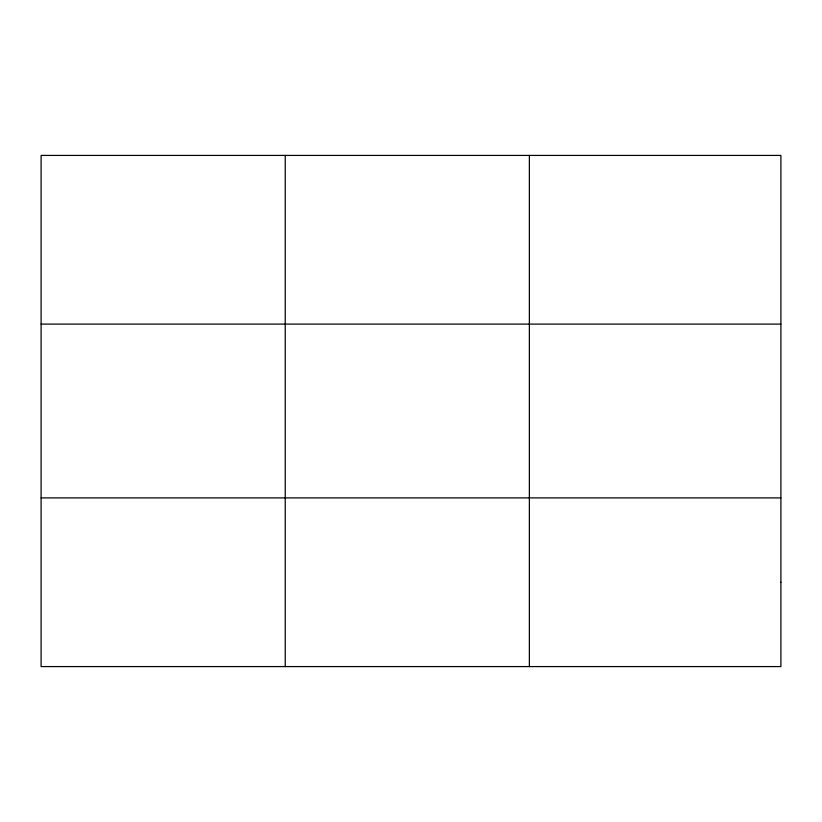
<?xml version="1.0" encoding="UTF-8"?>
<svg xmlns="http://www.w3.org/2000/svg" width="822" height="822" viewBox="0 0 822 822"><rect width="100%" height="100%" fill="white"/><g stroke="black" fill="none" stroke-linecap="round" stroke-linejoin="round"><path stroke-width="1.23" d="M285.234 155.42L285.234 666.58M529.368 155.42L529.368 666.58M41.1 324.104L780.9 324.104M41.1 497.896L780.9 497.896M780.9 582.233L780.9 666.58L41.1 666.58L41.1 155.42L780.9 155.42L780.9 582.233"/></g></svg>
